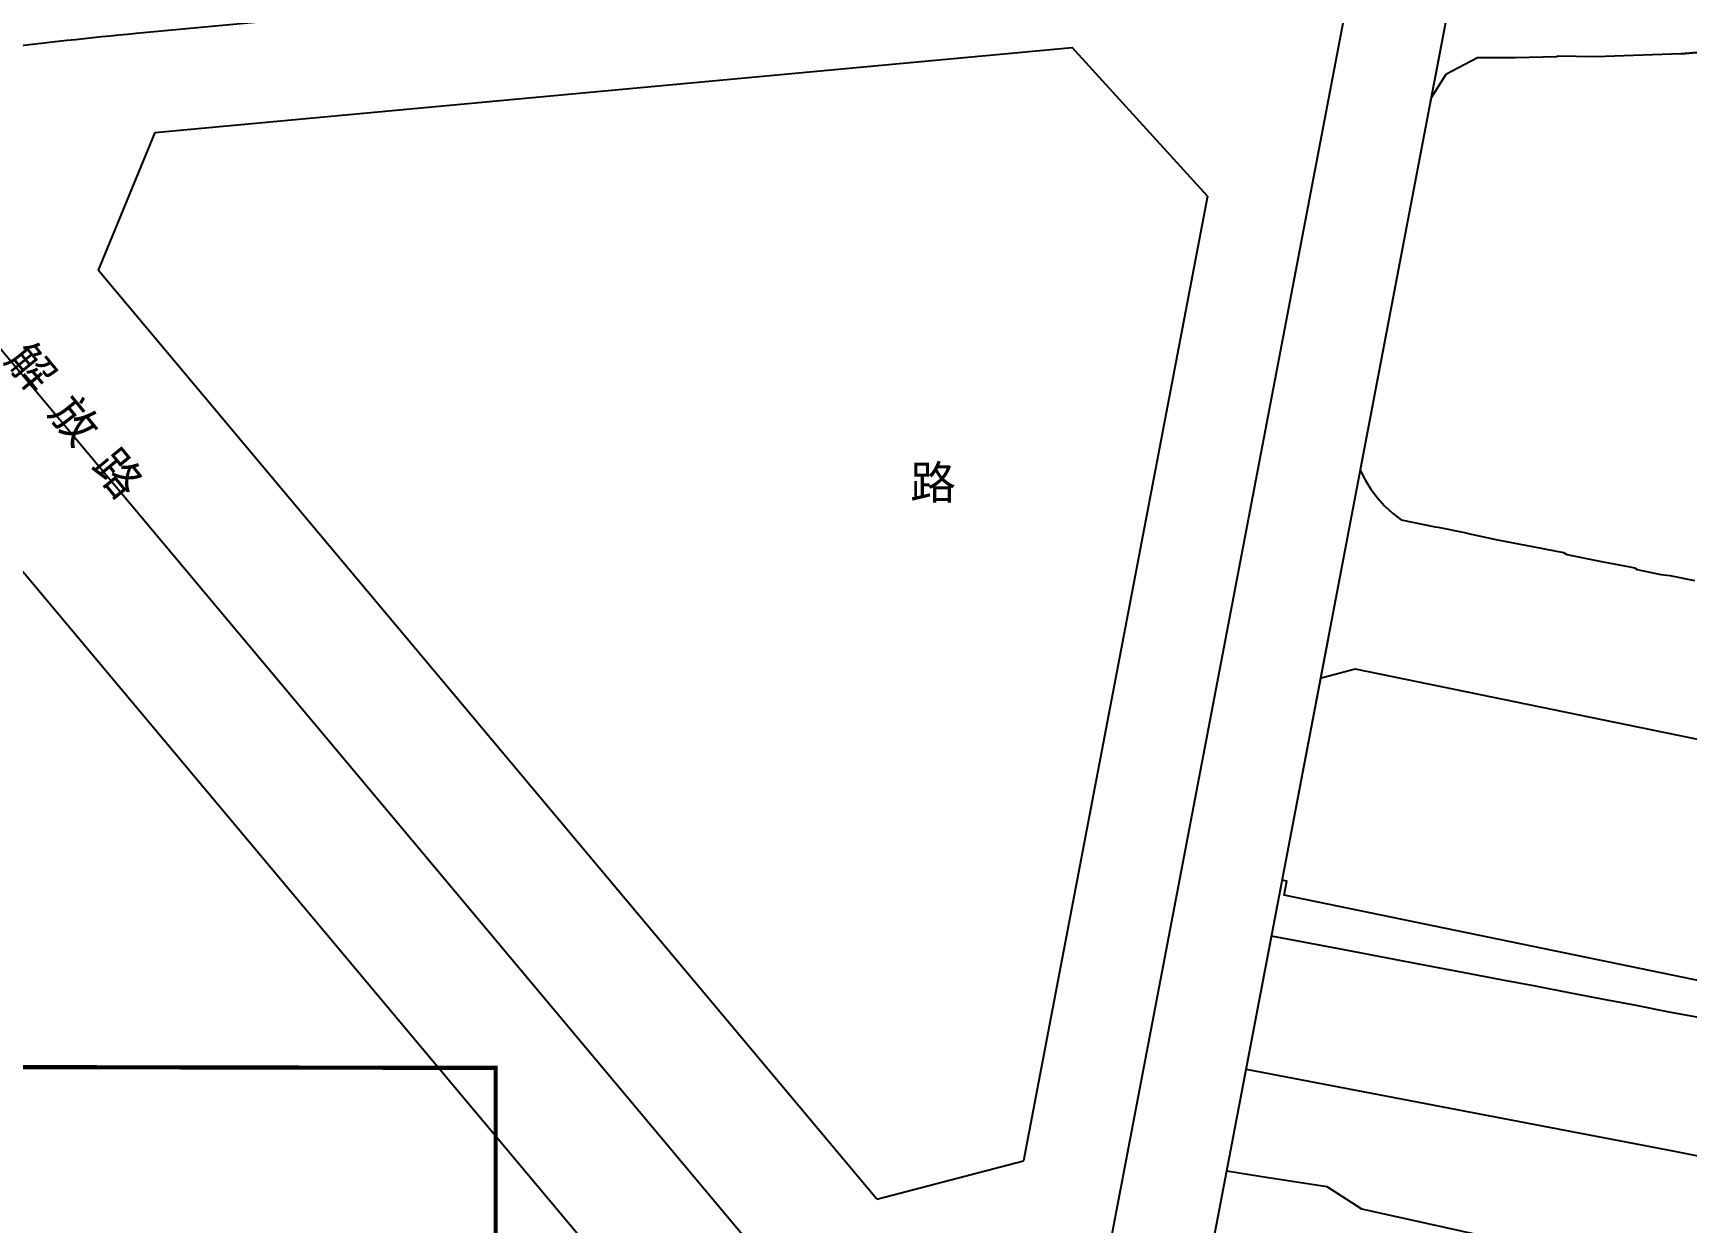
# Model space of a CAD drawing. Extents: x 529262 to 576451, y 2694391 to 2717535.
# Drawn here: x 566188.9 to 566386, y 2710258.9 to 2710400.7 of the extents above; entities that cross this region are included whole.
import ezdxf
from ezdxf.enums import TextEntityAlignment as Align
from ezdxf.xclip import XClip

# ---------------------------------------------------------------- set-up
doc = ezdxf.new("R2010")
doc.units = 0
doc.header["$XCLIPFRAME"] = 0
for name, color, linetype in [('PP-COM', 7, 'Continuous'), ('RD-中线', 40, 'Continuous'), ('RD-红线', 7, 'Continuous'), ('RD-街巷路', 8, 'Continuous'), ('RD-路名', 7, 'Continuous')]:
    doc.layers.add(name, color=color, linetype=linetype)
doc.styles.add('黑体', font='simhei.ttf')

# ---------------------------------------------------------------- blocks, each defined once
blk = doc.blocks.new('A$C19FD0107')
at = {"layer": 'RD-中线', "color": 8}
for points in [[(-5264.12, 15958.11), (-5237.99, 15960.91), (-5166.31, 15968.63), (-5036.02, 15982.69), (-4967.66, 15990.02), (-4926.24, 15994.49), (-4880.21, 15999.78), (-4813.32, 16008.24, -0.008295), (-4796.83, 16010.05), (-4682.28, 16020.7, -0.014059), (-4673.86, 16021.24), (-4650.96, 16022.07)], [(-4615.53, 15735.43), (-4686.29, 15821.14, 0.001837), (-4687.7, 15822.84), (-4840.2, 16004.84)]]:
    blk.add_lwpolyline(points, format="xyb", dxfattribs=at)
at = {"layer": 'RD-中线', "color": 8, "linetype": 'Continuous', "flags": 128}
blk.add_lwpolyline([(-4650.96, 16022.08), (-4688.72, 15824.06)], dxfattribs=at)
for points in [[(-4490.73, 14139.44, 0), (-4490.29, 14139.42)], [(-3818.25, 14086.17, 0), (-3817.74, 14086.17)]]:
    blk.add_lwpolyline(points, format="xyb", dxfattribs=at)
at = {"layer": 'RD-红线', "color": 8, "linetype": 'Continuous', "flags": 128}
for points in [[(-4618.58, 16127.79), (-4633.11, 16051.62), (-4642.11, 16004.41)], [(-4640.75, 16011.55), (-4642.69, 16001.38), (-4662.41, 15897.98)], [(-4669.17, 15990.62), (-4691.1, 15875.67)], [(-4654.83, 15937.74), (-4665.03, 15884.26)], [(-4662.41, 15897.98), (-4675.14, 15831.21)]]:
    blk.add_lwpolyline(points, dxfattribs=at)
at = {"layer": 'RD-红线', "color": 8}
for points in [[(-4794.61, 15998.21), (-4685.3, 16008.36)], [(-4708.58, 15871.12), (-4801.35, 15981.83)]]:
    blk.add_lwpolyline(points, dxfattribs=at)
for points in [[(-4669.17, 15990.62), (-4685.3, 16008.36, 0.499158)], [(-4794.61, 15998.21), (-4801.35, 15981.83, 0.604735)], [(-4650.3, 15753.99), (-4675.61, 15784.64), (-4697.86, 15811.6, 0.001837), (-4699.2, 15813.21), (-4838.21, 15979.12)], [(-4708.58, 15871.12), (-4691.1, 15875.67, 0.632437)]]:
    blk.add_lwpolyline(points, format="xyb", dxfattribs=at)

msp = doc.modelspace()

# ---------------------------------------------------------------- linework, layer by layer
at = {"const_width": 0.5}
msp.add_lwpolyline([(565672.321, 2710278.301), (565672.585, 2709559.658), (565998.518, 2709559.806), (565998.431, 2709633.053), (566244.06, 2709633.048), (566244.009, 2710277.359), (565672.321, 2710278.301)], dxfattribs=at)
at = {"layer": 'RD-街巷路', "color": 8, "elevation": 137.229}
msp.add_lwpolyline([(566387.176, 2710398.369), (566385.305, 2710398.198), (566375.09, 2710397.83), (566370.518, 2710397.908), (566370.462, 2710397.834), (566365.527, 2710397.716), (566361.037, 2710397.712), (566357.261, 2710395.736), (566355.489, 2710392.962), (566355.302, 2710391.979), (566347.036, 2710348.636), (566347.052, 2710348.595), (566347.629, 2710347.434), (566348.309, 2710346.329), (566349.085, 2710345.291), (566349.953, 2710344.327), (566350.904, 2710343.446), (566351.931, 2710342.655), (566355.964, 2710341.851), (566356.328, 2710341.779), (566359.461, 2710341.155), (566360.257, 2710340.952), (566363.386, 2710340.297), (566364.232, 2710340.145), (566367.76, 2710339.463), (566371.256, 2710338.788), (566371.669, 2710338.549), (566375.601, 2710337.753), (566375.989, 2710337.686), (566379.187, 2710337.061), (566379.723, 2710336.939), (566380.035, 2710336.768), (566382.883, 2710336.141), (566383.927, 2710336.045), (566386.895, 2710335.459)], dxfattribs=at)
at = {"layer": 'RD-街巷路', "color": 8, "linetype": 'Continuous'}
for points in [[(566385.305, 2710398.198), (566375.09, 2710397.83), (566370.518, 2710397.908), (566370.462, 2710397.834), (566365.527, 2710397.716), (566361.037, 2710397.712), (566357.261, 2710395.736), (566355.489, 2710392.962)], [(566385.305, 2710398.198), (566387.176, 2710398.369)], [(566347.036, 2710348.636), (566347.052, 2710348.595), (566347.629, 2710347.434), (566348.309, 2710346.329), (566349.085, 2710345.291), (566349.953, 2710344.327), (566350.904, 2710343.446), (566351.931, 2710342.655), (566355.964, 2710341.851), (566356.328, 2710341.779), (566359.461, 2710341.155), (566360.257, 2710340.952), (566363.386, 2710340.297), (566364.232, 2710340.145), (566367.76, 2710339.463), (566371.256, 2710338.788), (566371.669, 2710338.549), (566375.601, 2710337.753), (566375.989, 2710337.686), (566379.187, 2710337.061), (566379.723, 2710336.939), (566380.035, 2710336.768), (566382.883, 2710336.141), (566383.927, 2710336.045), (566386.895, 2710335.459)], [(566342.277, 2710323.784), (566346.434, 2710324.921), (566400.971, 2710313.715), (566400.274, 2710310.322), (566400.764, 2710310.221)], [(566395.796, 2710286.024), (566337.965, 2710297.945), (566338.304, 2710299.611), (566337.71, 2710299.733)], [(566333.417, 2710277.22), (566333.456, 2710277.192), (566384.491, 2710267.432), (566390.713, 2710266.21), (566390.926, 2710266.295), (566391.126, 2710266.408), (566391.332, 2710266.609), (566391.519, 2710266.897), (566391.63, 2710267.281), (566393.059, 2710274.394), (566394.6, 2710282.068), (566393.258, 2710282.317)]]:
    msp.add_lwpolyline(points, dxfattribs=at)
at = {"layer": 'RD-街巷路', "color": 8}
msp.add_lwpolyline([(566336.447, 2710293.111), (566344.271, 2710291.625), (566352.131, 2710290.123), (566356.296, 2710289.336), (566360.08, 2710288.597), (566364.008, 2710287.862), (566367.908, 2710287.126), (566371.921, 2710286.343), (566375.821, 2710285.585), (566379.889, 2710284.852), (566383.626, 2710284.095), (566387.75, 2710283.321), (566393.258, 2710282.317)], dxfattribs=at)
at = {"layer": 'RD-街巷路', "color": 8, "linetype": 'Continuous', "elevation": 134.548}
msp.add_lwpolyline([(566331.108, 2710265.113), (566331.131, 2710265.106), (566335.087, 2710264.443), (566343.068, 2710263.233), (566347.21, 2710260.575), (566385.817, 2710252.039)], dxfattribs=at)

# ---------------------------------------------------------------- block references
at = {"layer": 'PP-COM'}
ref = msp.add_blockref('A$C19FD0107', (570997.993, 2694390.603), dxfattribs=at)
XClip(ref).set_block_clipping_path([(-9366.4383134884, 14428.6043910822), (-3328.4480743363, 17452.7484863754)])

# ---------------------------------------------------------------- texts
at = {"layer": 'RD-路名', "color": 7, "style": '黑体'}
msp.add_text('解 放 路   ', height=4, rotation=309.39412, dxfattribs=at).set_placement((566196.486, 2710351.422), align=Align.MIDDLE)
at = {"layer": 'RD-路名', "color": 7, "linetype": 'Continuous', "style": '黑体'}
msp.add_text('路', height=4, dxfattribs=at).set_placement((566296.13, 2710347.205), align=Align.MIDDLE)

doc.saveas('drawing.dxf')
